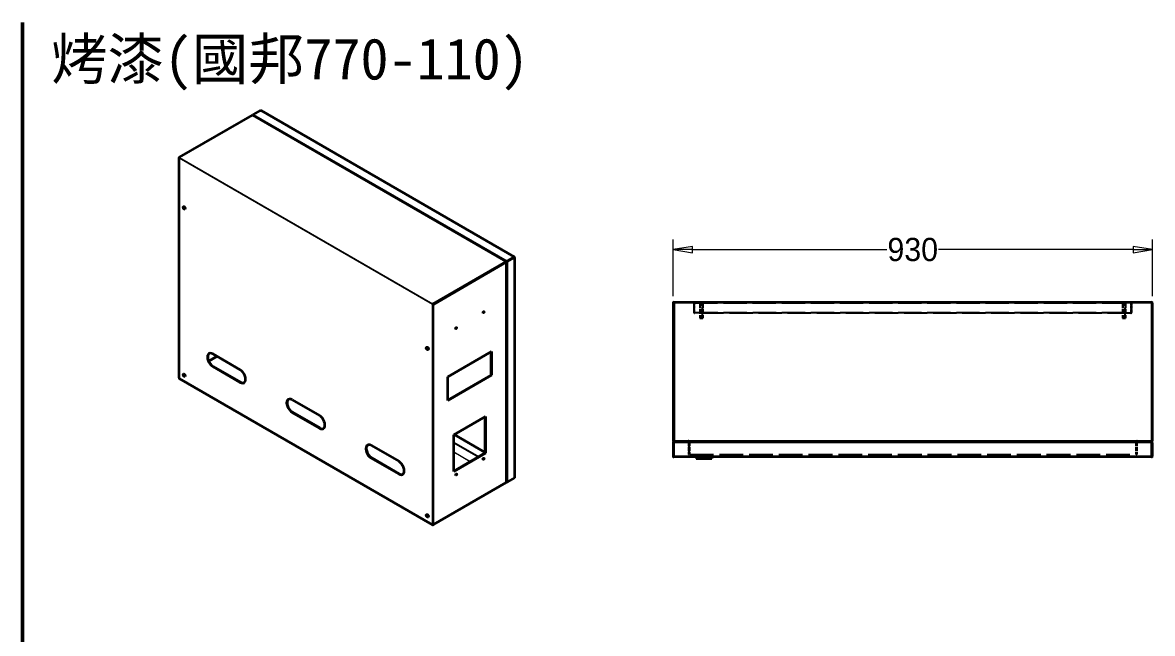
# Model space of a CAD drawing. Header units: millimetres. Extents: x 150 to 4305, y 150 to 3000.
# Drawn here: x 150 to 2342, y 1815 to 3000 of the extents above; entities that cross this region are included whole.
import ezdxf

# ---------------------------------------------------------------- set-up
doc = ezdxf.new("R2010")
doc.units = ezdxf.units.MM
doc.header["$LTSCALE"] = 15
doc.linetypes.add('DASHED', pattern=[0.2067, 0.1654, -0.0413])
for name, color, linetype, lineweight in [('可見 (ISO)', 7, 'Continuous', 35), ('圖框 (ISO)', 7, 'Continuous', 50), ('標註 (ISO)', 7, 'Continuous', 20), ('窄部可見 (ISO)', 7, 'Continuous', 15), ('隱藏 (ISO)', 7, 'DASHED', 25)]:
    doc.layers.add(name, color=color, linetype=linetype, lineweight=lineweight)
doc.styles.get("Standard").update_dxf_attribs({"font": ''})
doc.styles.add('註記文字 (JIS)', font='')
doc.styles.get('Standard').set_extended_font_data('PMingLiU')
doc.styles.get('註記文字 (JIS)').set_extended_font_data('PMingLiU')
doc.dimstyles.new('預設 (JIS)', dxfattribs={"dimscale": 15, "dimtxt": 3, "dimasz": 2.5, "dimexe": 1.3, "dimexo": 0.9, "dimgap": 0.3, "dimtad": 0, "dimtoh": 1, "dimrnd": 1e-08, "dimdsep": 46, "dimtxsty": '註記文字 (JIS)', "dimblk": 'Filled-1', "dimcen": 0.09, "dimdle": 10, "dimclrd": 256, "dimclre": 256, "dimclrt": 256, "dimadec": 0, "dimazin": 2, "dimtfac": 0.933333, "dimtmove": 0, "dimatfit": 3, "dimfxl": 0, "dimtolj": 1, "dimlwd": -1, "dimlwe": -1, "dimarcsym": 0})

# ---------------------------------------------------------------- blocks, each defined once
blk = doc.blocks.new('圖框 預設圖框')
at = {"layer": '圖框 (ISO)', "flags": 128}
blk.add_lwpolyline([(10, 10), (10, 200)], dxfattribs=at)
blk = doc.blocks.new('Filled-1')
at = {"color": 0}
for p, q in [((0, 0), (-1, 0.16)), ((-1, 0.16), (-1, -0.16)), ((-1, 0), (0, 0)), ((-1, -0.16), (0, 0))]:
    blk.add_line(p, q, dxfattribs=at)
at = {"color": 0, "flags": 128}
blk.add_lwpolyline([(-1, -0.16), (0, 0)], dxfattribs=at)
at = {"color": 0}
blk.add_solid([(-1, -0.16), (0, 0), (-1, 0.16), (-1, -0.16)], dxfattribs=at)
blk = doc.blocks.new('*D23')
at = {"layer": 'Defpoints', "color": 0}
for p in [(2342.1, 2559.7), (1412.1, 2456), (2342.1, 2456)]:
    blk.add_point(p, dxfattribs=at)
at = {"layer": '標註 (ISO)'}
for p, q in [((1412.1, 2469.5), (1412.1, 2579.2)), ((2342.1, 2469.5), (2342.1, 2579.2)), ((1449.6, 2559.7), (1827.1, 2559.7)), ((2304.6, 2559.7), (1927.1, 2559.7))]:
    blk.add_line(p, q, dxfattribs=at)
at = {"layer": '標註 (ISO)', "xscale": 37.5, "yscale": 37.5, "zscale": 37.5, "rotation": 180}
blk.add_blockref('Filled-1', (1412.1, 2559.7), dxfattribs=at)
at = {"layer": '標註 (ISO)', "xscale": 37.5, "yscale": 37.5, "zscale": 37.5}
blk.add_blockref('Filled-1', (2342.1, 2559.7), dxfattribs=at)
at = {"layer": '標註 (ISO)', "insert": (1877.1, 2559.7), "char_height": 45, "attachment_point": 5, "style": '註記文字 (JIS)'}
blk.add_mtext('\\A1;930', dxfattribs=at)

msp = doc.modelspace()

# ---------------------------------------------------------------- linework, layer by layer
at = {"layer": '可見 (ISO)'}
for p, q in [((598.142, 2821.694), (611.718, 2829.532)), ((611.718, 2829.532), (611.946, 2829.401)), ((612.583, 2829.464), (1103.987, 2545.752)), ((454.422, 2738.717), (595.808, 2820.347)), ((1087.966, 2536.63), (596.784, 2820.214)), ((597.094, 2820.035), (597.094, 2820.694)), ((598.142, 2821.694), (597.468, 2821.305)), ((597.505, 2819.979), (597.468, 2819.957)), ((597.468, 2819.957), (597.587, 2819.751)), ((597.662, 2819.707), (597.505, 2819.979)), ((453.375, 2737.545), (453.375, 2310.966)), ((454.422, 2738.717), (453.748, 2738.328)), ((453.748, 2738.328), (453.748, 2738.065)), ((454.136, 2738.104), (453.748, 2738.328)), ((454.012, 2737.913), (453.748, 2738.065)), ((454.65, 2738.586), (454.422, 2738.717)), ((454.422, 2738.421), (454.422, 2738.717)), ((1103.577, 2545.557), (1090.001, 2537.719)), ((1103.577, 2544.822), (1090.001, 2536.984)), ((1103.615, 2544.757), (1090.038, 2536.919)), ((1090.675, 2536.551), (1104.251, 2544.39)), ((1103.35, 2545.689), (1103.577, 2545.557)), ((1103.577, 2544.822), (1103.577, 2545.557)), ((1103.615, 2544.801), (1104.251, 2545.168)), ((1103.615, 2544.757), (1104.251, 2544.39)), ((1104.251, 2544.39), (1104.251, 2544.127)), ((1104.625, 2544.647), (1104.625, 2118.069)), ((1087.667, 2536.371), (946.281, 2454.742)), ((946.281, 2454.007), (1087.667, 2535.637)), ((946.319, 2453.942), (1087.705, 2535.572)), ((946.955, 2453.575), (1088.341, 2535.204)), ((1087.667, 2535.637), (1087.667, 2536.371)), ((1088.834, 2536.31), (1087.667, 2535.637)), ((1087.705, 2535.572), (1088.872, 2536.245)), ((1088.341, 2535.204), (1087.705, 2535.572)), ((1087.709, 2536.137), (1087.891, 2536.242)), ((1088.159, 2535.357), (1088.341, 2535.463)), ((1088.715, 2109.012), (1088.715, 2535.334)), ((1089.47, 2536.678), (1088.834, 2536.31)), ((1089.508, 2536.613), (1088.872, 2536.245)), ((1090.001, 2536.984), (1089.47, 2536.678)), ((1090.038, 2536.919), (1089.508, 2536.613)), ((1412.07, 2455.997), (1412.07, 2189.397)), ((1413.27, 2455.997), (1412.07, 2455.997)), ((1413.27, 2455.997), (1413.27, 2189.397)), ((1413.341, 2455.997), (1413.77, 2455.997)), ((1413.341, 2189.397), (1413.341, 2455.997)), ((1413.77, 2457.697), (2340.37, 2457.697)), ((1413.77, 2457.697), (1413.77, 2455.997)), ((2340.37, 2455.997), (2340.37, 2457.697)), ((2340.37, 2455.997), (2340.8, 2455.997)), ((2340.8, 2455.997), (2340.8, 2189.397)), ((2340.87, 2455.997), (2340.87, 2189.397)), ((2340.87, 2455.997), (2342.07, 2455.997)), ((2342.07, 2189.397), (2342.07, 2455.997)), ((945.788, 2453.68), (945.152, 2453.312)), ((946.281, 2454.742), (946.054, 2454.874)), ((946.054, 2454.139), (946.054, 2454.874)), ((946.054, 2454.139), (946.281, 2454.007)), ((946.281, 2454.007), (946.281, 2454.742)), ((946.319, 2453.942), (946.955, 2453.575)), ((946.319, 2453.68), (946.319, 2453.942)), ((946.319, 2453.68), (946.955, 2453.312)), ((946.955, 2453.312), (946.955, 2453.575)), ((935.555, 2370.484), (935.555, 2366.4)), ((511.051, 2343.573), (527.055, 2352.813)), ((511.082, 2343.504), (527.13, 2352.77)), ((519.138, 2357.384), (572.171, 2326.765)), ((975.222, 2312.987), (1060.075, 2361.977)), ((1059.438, 2316.416), (1059.438, 2361.609)), ((1060.075, 2361.977), (1060.075, 2316.049)), ((572.171, 2302.27), (519.138, 2332.889)), ((519.774, 2333.257), (572.807, 2302.638)), ((454.012, 2309.862), (945.416, 2026.15)), ((462.571, 2315.583), (464.934, 2316.947)), ((462.609, 2315.518), (464.972, 2316.882)), ((975.222, 2267.794), (1059.438, 2316.416)), ((1060.075, 2316.049), (975.222, 2267.059)), ((975.222, 2267.059), (975.222, 2312.987)), ((1060.075, 2316.049), (1059.438, 2316.416)), ((672.934, 2268.59), (725.967, 2237.971)), ((725.967, 2213.476), (672.934, 2244.095)), ((673.57, 2244.463), (726.603, 2213.844)), ((986.889, 2200.617), (1048.407, 2236.134)), ((1048.407, 2236.134), (1048.407, 2165.099)), ((1047.771, 2165.466), (1047.771, 2235.767)), ((986.889, 2129.581), (986.889, 2200.617)), ((987.525, 2200.984), (1047.771, 2166.201)), ((826.729, 2179.796), (879.762, 2149.177)), ((1412.07, 2189.397), (1413.27, 2189.397)), ((1412.07, 2184.997), (1412.07, 2159.397)), ((1413.27, 2159.397), (1413.27, 2184.997)), ((1413.341, 2159.397), (1413.341, 2184.997)), ((1413.77, 2188.541), (1413.77, 2187.697)), ((1413.77, 2187.697), (1414.619, 2187.697)), ((1413.841, 2186.697), (1413.77, 2186.697)), ((1413.77, 2186.68), (1413.77, 2186.697)), ((1413.841, 2186.697), (2340.3, 2186.697)), ((2339.522, 2187.697), (1414.619, 2187.697)), ((1442.07, 2187.197), (1443.27, 2187.197)), ((1442.07, 2187.197), (1442.07, 2186.697)), ((1443.27, 2186.697), (1443.27, 2187.197)), ((1444.119, 2187.197), (1444.119, 2186.697)), ((2310.022, 2187.197), (2310.022, 2186.697)), ((2312.07, 2187.197), (2310.87, 2187.197)), ((2310.87, 2187.197), (2310.87, 2186.697)), ((2312.07, 2187.197), (2312.07, 2186.697)), ((2339.522, 2187.697), (2340.37, 2187.697)), ((2340.37, 2186.697), (2340.3, 2186.697)), ((2340.37, 2188.541), (2340.37, 2187.697)), ((2340.37, 2186.68), (2340.37, 2186.697)), ((2340.8, 2184.997), (2340.8, 2159.397)), ((2340.87, 2189.397), (2342.07, 2189.397)), ((2340.87, 2159.397), (2340.87, 2184.997)), ((2342.07, 2159.397), (2342.07, 2184.997)), ((879.762, 2124.682), (826.729, 2155.301)), ((827.366, 2155.669), (880.399, 2125.05)), ((986.889, 2130.316), (1047.771, 2165.466)), ((1048.407, 2165.099), (986.889, 2129.581)), ((1048.407, 2165.099), (1047.771, 2165.466)), ((1413.27, 2159.397), (1412.07, 2159.397)), ((1413.77, 2159.397), (1413.341, 2159.397)), ((1413.77, 2159.397), (1413.77, 2157.697)), ((2340.37, 2157.697), (1413.77, 2157.697)), ((1457.07, 2157.697), (1457.07, 2154.697)), ((1457.07, 2154.697), (1487.07, 2154.697)), ((1487.07, 2157.697), (1487.07, 2154.697)), ((2340.8, 2159.397), (2340.37, 2159.397)), ((2340.37, 2157.697), (2340.37, 2159.397)), ((2340.87, 2159.397), (2342.07, 2159.397)), ((1088.341, 2108.1), (946.955, 2026.471)), ((1088.872, 2109.753), (1088.715, 2110.025)), ((1088.715, 2109.938), (1088.834, 2109.732)), ((1089.286, 2109.04), (1088.715, 2109.369)), ((1088.872, 2109.753), (1088.834, 2109.732)), ((1090.001, 2109.058), (1090.675, 2109.447)), ((1104.251, 2117.285), (1090.675, 2109.447)), ((1104.251, 2117.548), (1104.251, 2117.285)), ((946.054, 2026.518), (946.054, 2026.213)), ((946.054, 2026.213), (946.281, 2026.082)), ((946.281, 2026.53), (946.281, 2026.082)), ((946.281, 2026.082), (946.955, 2026.471)), ((946.698, 2026.619), (946.955, 2026.471)), ((946.955, 2026.471), (946.955, 2026.733))]:
    msp.add_line(p, q, dxfattribs=at)
for centre, radius, start, end in [((1413.77, 2455.997), 1.7, 90, 180), ((1413.77, 2455.997), 0.5, 90, 180), ((2340.37, 2455.997), 1.7, 0, 90), ((2340.37, 2455.997), 0.5, 0, 90), ((1413.77, 2184.997), 0.5, 147.803163, 180), ((2340.37, 2184.997), 0.5, 0, 32.196837), ((1413.77, 2159.397), 1.7, 180, 270), ((1413.77, 2159.397), 0.5, 180, 270), ((2340.37, 2159.397), 1.7, 270, 0), ((2340.37, 2159.397), 0.5, 270, 0)]:
    msp.add_arc(centre, radius, start, end, dxfattribs=at)
for centre, major_axis, start_param, end_param in [((611.946, 2828.36), (0.638, 1.104), 0, 0.78539816), ((454.65, 2737.545), (-1.275, 0), 5.49778714, 7.06858347), ((454.65, 2737.545), (0.638, 1.104), 0.78539816, 2.35619449), ((464.09, 2640.974), (-1.5, 2.598), 0.21375613, 2.92783652), ((1103.35, 2544.647), (0.638, 1.104), 5.49778714, 7.06858347), ((1103.35, 2544.647), (0.188, 0.325), 5.49778714, 6.03609266), ((1103.35, 2544.647), (0.375, 0), 0.24709265, 0.78539816), ((1103.35, 2544.647), (1.275, 0), 5.49778714, 7.06858347), ((946.054, 2453.833), (-0.638, -1.104), 3.92699082, 5.49778714), ((946.054, 2453.833), (1.275, 0), 3.92699082, 5.49778714), ((946.054, 2453.833), (0.188, 0.325), 0.78539816, 2.35619449), ((946.054, 2453.833), (0.375, 0), 3.92699082, 5.49778714), ((1043.528, 2438.585), (0.775, 1.343), 3.56460805, 5.86016991), ((990.495, 2407.966), (0.775, 1.343), 3.56460805, 5.86016991), ((936.083, 2368.468), (-1.5, 2.598), 0.21375613, 2.92783652), ((519.138, 2345.137), (-7.5, 12.99), 5.49778714, 8.6393798), ((519.774, 2345.504), (-7.5, 12.99), 0.04243915, 2.35619449), ((572.171, 2314.518), (7.5, -12.99), 5.49778714, 8.6393798), ((454.65, 2310.966), (-1.275, 0), 0, 0.78539816), ((454.65, 2310.966), (-0.638, -1.104), 5.49778714, 6.28318531), ((464.09, 2316.416), (-1.5, 2.598), 0.21375613, 2.92783652), ((572.807, 2314.885), (7.5, -12.99), 5.49778714, 6.24074616), ((673.57, 2256.71), (-7.5, 12.99), 0.04243915, 2.35619449), ((672.934, 2256.343), (-7.5, 12.99), 5.49778714, 8.6393798), ((725.967, 2225.724), (7.5, -12.99), 5.49778714, 8.6393798), ((726.603, 2226.091), (7.5, -12.99), 5.49778714, 6.24074616), ((827.366, 2167.916), (-7.5, 12.99), 0.04243915, 2.35619449), ((826.729, 2167.549), (-7.5, 12.99), 5.49778714, 8.6393798), ((879.762, 2136.93), (7.5, -12.99), 5.49778714, 8.6393798), ((1043.528, 2154.444), (0.775, 1.343), 3.56460805, 5.86016991), ((880.399, 2137.297), (7.5, -12.99), 5.49778714, 6.24074616), ((990.495, 2123.825), (0.775, 1.343), 3.56460805, 5.86016991), ((1103.35, 2118.069), (1.275, 0), 5.49778714, 6.28318531), ((936.083, 2043.911), (-1.5, 2.598), 0.21375613, 2.92783652), ((946.054, 2027.254), (-0.638, -1.104), 5.49778714, 7.06858347), ((946.054, 2027.254), (-1.275, 0), 0.78539816, 2.35619449)]:
    msp.add_ellipse(centre, major_axis=major_axis, ratio=0.57735027, start_param=start_param, end_param=end_param, dxfattribs=at)
for centre, major_axis in [((463.453, 2640.606), (1.5, -2.598)), ((1044.165, 2438.217), (-0.775, -1.343)), ((991.132, 2407.599), (-0.775, -1.343)), ((935.447, 2368.1), (1.5, -2.598)), ((463.453, 2316.049), (1.5, -2.598)), ((1044.165, 2154.076), (-0.775, -1.343)), ((991.132, 2123.458), (-0.775, -1.343)), ((935.447, 2043.543), (1.5, -2.598))]:
    msp.add_ellipse(centre, major_axis=major_axis, ratio=0.57735027, dxfattribs=at)
for points in [[(595.808, 2820.347), (596.157, 2820.418), (596.501, 2820.368), (596.782, 2820.209)], [(1413.27, 2189.397), (1413.27, 2189.207), (1413.395, 2189.03), (1413.564, 2188.947)], [(1441.57, 2187.697), (1441.832, 2187.697), (1442.07, 2187.459), (1442.07, 2187.197)], [(1442.419, 2187.697), (1442.985, 2187.697), (1443.552, 2187.459), (1444.119, 2187.197)], [(1443.27, 2187.197), (1443.27, 2187.32), (1443.256, 2187.442), (1443.228, 2187.562)], [(2311.722, 2187.697), (2311.155, 2187.697), (2310.588, 2187.459), (2310.022, 2187.197)], [(2310.91, 2187.563), (2310.884, 2187.443), (2310.87, 2187.32), (2310.87, 2187.197)], [(2312.57, 2187.697), (2312.308, 2187.697), (2312.07, 2187.459), (2312.07, 2187.197)], [(2340.87, 2189.397), (2340.87, 2189.207), (2340.745, 2189.03), (2340.576, 2188.947)]]:
    msp.add_open_spline(points, degree=3, dxfattribs=at)
for points, knots in [([(597.468, 2821.305), (597.114, 2821.1), (597, 2820.693), (597.191, 2820.315), (597.254, 2820.188), (597.349, 2820.066), (597.468, 2819.957)], [-3.14159265, -3.14159265, -3.14159265, -3.14159265, -1.96492725, -1.96492725, -1.96492725, -1.57079633, -1.57079633, -1.57079633, -1.57079633]), ([(597.505, 2819.979), (597.401, 2820.447), (597.529, 2821.034), (597.816, 2821.402), (597.912, 2821.526), (598.023, 2821.625), (598.142, 2821.694)], [1.57079633, 1.57079633, 1.57079633, 1.57079633, 2.74746173, 2.74746173, 2.74746173, 3.14159265, 3.14159265, 3.14159265, 3.14159265]), ([(1087.891, 2536.242), (1088.061, 2536.554), (1088, 2536.721), (1087.841, 2536.588), (1087.789, 2536.544), (1087.728, 2536.471), (1087.667, 2536.371)], [0, 0, 0, 0, 1.18290991, 1.18290991, 1.18290991, 1.57079633, 1.57079633, 1.57079633, 1.57079633]), ([(1087.76, 2536.273), (1087.76, 2536.273), (1087.754, 2536.264), (1087.737, 2536.225), (1087.726, 2536.195), (1087.703, 2536.117), (1087.691, 2536.069), (1087.673, 2535.959), (1087.667, 2535.895), (1087.667, 2535.829)], [0.110190854, 0.110190854, 0.110190854, 0.110190854, 0.137468668, 0.137468668, 0.164853017, 0.164853017, 0.192237366, 0.192237366, 0.220378908, 0.220378908, 0.220378908, 0.220378908]), ([(1087.871, 2535.476), (1087.928, 2535.443), (1087.986, 2535.416), (1088.09, 2535.376), (1088.138, 2535.362), (1088.216, 2535.343), (1088.248, 2535.338), (1088.291, 2535.334), (1088.302, 2535.334), (1088.302, 2535.334), (1088.302, 2535.334), (1088.302, 2535.334)], [0, 0, 0, 0, 0.027954987, 0.027954987, 0.055314603, 0.055314603, 0.082700013, 0.082700013, 0.110084317, 0.110084317, 0.110190854, 0.110190854, 0.110190854, 0.110190854]), ([(1088.341, 2535.204), (1088.697, 2535.213), (1088.81, 2535.349), (1088.615, 2535.42), (1088.551, 2535.444), (1088.458, 2535.46), (1088.341, 2535.463)], [0, 0, 0, 0, 1.18290991, 1.18290991, 1.18290991, 1.57079633, 1.57079633, 1.57079633, 1.57079633]), ([(1090.001, 2537.719), (1089.647, 2537.515), (1089.237, 2537.091), (1089.005, 2536.691), (1088.927, 2536.557), (1088.869, 2536.427), (1088.834, 2536.31)], [-3.14159265, -3.14159265, -3.14159265, -3.14159265, -1.96492725, -1.96492725, -1.96492725, -1.57079633, -1.57079633, -1.57079633, -1.57079633]), ([(1088.872, 2536.245), (1089.225, 2536.161), (1089.797, 2536.212), (1090.259, 2536.368), (1090.414, 2536.42), (1090.556, 2536.483), (1090.675, 2536.551)], [1.57079633, 1.57079633, 1.57079633, 1.57079633, 2.74746173, 2.74746173, 2.74746173, 3.14159265, 3.14159265, 3.14159265, 3.14159265]), ([(1412.07, 2189.397), (1412.07, 2188.727), (1412.507, 2188.077), (1413.127, 2187.824), (1413.331, 2187.74), (1413.55, 2187.697), (1413.77, 2187.697)], [0, 0, 0, 0, 1.18290991, 1.18290991, 1.18290991, 1.57079633, 1.57079633, 1.57079633, 1.57079633]), ([(1413.77, 2186.697), (1413.103, 2186.697), (1412.457, 2186.266), (1412.201, 2185.65), (1412.115, 2185.444), (1412.07, 2185.221), (1412.07, 2184.997)], [1.57079633, 1.57079633, 1.57079633, 1.57079633, 2.74746173, 2.74746173, 2.74746173, 3.14159265, 3.14159265, 3.14159265, 3.14159265]), ([(1414.619, 2187.697), (1414.298, 2187.697), (1413.977, 2188.134), (1413.657, 2188.754), (1413.551, 2188.958), (1413.446, 2189.177), (1413.341, 2189.397)], [0, 0, 0, 0, 1.18290991, 1.18290991, 1.18290991, 1.57079633, 1.57079633, 1.57079633, 1.57079633]), ([(1413.341, 2184.997), (1413.341, 2185.664), (1413.468, 2186.311), (1413.649, 2186.567), (1413.71, 2186.653), (1413.775, 2186.697), (1413.841, 2186.697)], [-3.14159265, -3.14159265, -3.14159265, -3.14159265, -1.96492725, -1.96492725, -1.96492725, -1.57079633, -1.57079633, -1.57079633, -1.57079633]), ([(2340.8, 2189.397), (2340.479, 2188.727), (2340.158, 2188.077), (2339.837, 2187.824), (2339.732, 2187.74), (2339.627, 2187.697), (2339.522, 2187.697)], [0, 0, 0, 0, 1.18290991, 1.18290991, 1.18290991, 1.57079633, 1.57079633, 1.57079633, 1.57079633]), ([(2340.3, 2186.697), (2340.496, 2186.697), (2340.686, 2186.266), (2340.761, 2185.65), (2340.786, 2185.444), (2340.8, 2185.221), (2340.8, 2184.997)], [1.57079633, 1.57079633, 1.57079633, 1.57079633, 2.74746173, 2.74746173, 2.74746173, 3.14159265, 3.14159265, 3.14159265, 3.14159265]), ([(2340.37, 2187.697), (2341.041, 2187.697), (2341.69, 2188.134), (2341.944, 2188.754), (2342.027, 2188.958), (2342.07, 2189.177), (2342.07, 2189.397)], [0, 0, 0, 0, 1.18290991, 1.18290991, 1.18290991, 1.57079633, 1.57079633, 1.57079633, 1.57079633]), ([(2342.07, 2184.997), (2342.07, 2185.664), (2341.639, 2186.311), (2341.023, 2186.567), (2340.817, 2186.653), (2340.594, 2186.697), (2340.37, 2186.697)], [-3.14159265, -3.14159265, -3.14159265, -3.14159265, -1.96492725, -1.96492725, -1.96492725, -1.57079633, -1.57079633, -1.57079633, -1.57079633]), ([(1088.71, 2109.011), (1088.711, 2108.848), (1088.681, 2108.685), (1088.615, 2108.529), (1088.551, 2108.376), (1088.458, 2108.232), (1088.341, 2108.1)], [0.785398163, 0.785398163, 0.785398163, 0.785398163, 1.182909907, 1.182909907, 1.182909907, 1.570796327, 1.570796327, 1.570796327, 1.570796327]), ([(1088.834, 2109.732), (1088.938, 2109.263), (1089.268, 2108.941), (1089.634, 2108.95), (1089.757, 2108.953), (1089.882, 2108.99), (1090.001, 2109.058)], [1.57079633, 1.57079633, 1.57079633, 1.57079633, 2.74746173, 2.74746173, 2.74746173, 3.14159265, 3.14159265, 3.14159265, 3.14159265]), ([(1090.675, 2109.447), (1090.321, 2109.243), (1089.749, 2109.255), (1089.287, 2109.476), (1089.132, 2109.55), (1088.99, 2109.645), (1088.872, 2109.753)], [-3.14159265, -3.14159265, -3.14159265, -3.14159265, -1.96492725, -1.96492725, -1.96492725, -1.57079633, -1.57079633, -1.57079633, -1.57079633])]:
    msp.add_open_spline(points, degree=3, knots=knots, dxfattribs=at)
at = {"layer": '窄部可見 (ISO)'}
for p, q in [((1103.35, 2545.689), (611.946, 2829.401)), ((1087.667, 2536.371), (595.808, 2820.347)), ((597.468, 2821.305), (597.675, 2821.185)), ((597.468, 2819.957), (597.468, 2819.82)), ((1088.834, 2536.31), (597.505, 2819.979)), ((598.142, 2821.694), (1090.001, 2537.719)), ((453.748, 2737.024), (453.748, 2310.446)), ((945.152, 2453.312), (453.748, 2737.024)), ((454.65, 2738.586), (946.054, 2454.874)), ((1103.615, 2544.801), (1103.577, 2544.822)), ((1103.615, 2544.757), (1103.615, 2544.801)), ((1104.251, 2117.548), (1104.251, 2544.127)), ((1088.341, 2108.1), (1088.341, 2535.204)), ((1088.872, 2109.753), (1088.872, 2536.245)), ((1090.001, 2537.719), (1090.001, 2536.984)), ((1090.038, 2536.919), (1090.675, 2536.551)), ((1090.675, 2536.551), (1090.675, 2109.447)), ((945.152, 2026.733), (945.152, 2453.312)), ((946.955, 2453.312), (946.955, 2026.733)), ((935.182, 2366.771), (935.182, 2370.684)), ((519.138, 2332.889), (519.774, 2333.257)), ((453.748, 2310.446), (945.152, 2026.733)), ((572.171, 2302.27), (572.807, 2302.638)), ((672.934, 2244.095), (673.57, 2244.463)), ((725.967, 2213.476), (726.603, 2213.844)), ((986.889, 2186.348), (1035.414, 2158.332)), ((1033.611, 2157.291), (986.889, 2184.266)), ((826.729, 2155.301), (827.366, 2155.669)), ((986.889, 2167.242), (1018.868, 2148.779)), ((1018.338, 2148.473), (986.889, 2166.63)), ((1043.126, 2153.88), (1043.878, 2153.446)), ((879.762, 2124.682), (880.399, 2125.05)), ((1088.715, 2109.801), (1088.834, 2109.732)), ((1090.001, 2109.298), (1090.001, 2109.058))]:
    msp.add_line(p, q, dxfattribs=at)
at = {"layer": '隱藏 (ISO)', "ltscale": 18.678438}
for p, q in [((2340.37, 2456.497), (1413.77, 2456.497)), ((1413.77, 2158.897), (2340.37, 2158.897))]:
    msp.add_line(p, q, dxfattribs=at)
at = {"layer": '隱藏 (ISO)', "ltscale": 0.152276}
for p, q in [((1428.07, 2456.497), (1428.07, 2457.697)), ((1436.07, 2456.497), (1436.07, 2457.697)), ((1453.27, 2456.397), (1452.07, 2456.397)), ((1517.07, 2457.697), (1517.07, 2456.497)), ((1657.07, 2457.697), (1657.07, 2456.497)), ((1807.07, 2457.697), (1807.07, 2456.497)), ((1947.07, 2457.697), (1947.07, 2456.497)), ((2097.07, 2457.697), (2097.07, 2456.497)), ((2237.07, 2457.697), (2237.07, 2456.497)), ((2300.87, 2456.397), (2302.07, 2456.397)), ((2318.07, 2456.497), (2318.07, 2457.697)), ((2326.07, 2456.497), (2326.07, 2457.697)), ((1453.27, 2438.197), (1452.07, 2438.197)), ((1463.07, 2436.497), (1463.07, 2437.697)), ((1471.07, 2436.497), (1471.07, 2437.697)), ((2283.07, 2436.497), (2283.07, 2437.697)), ((2291.07, 2436.497), (2291.07, 2437.697)), ((2300.87, 2438.197), (2302.07, 2438.197)), ((1412.07, 2402.697), (1413.27, 2402.697)), ((2342.07, 2390.197), (2340.87, 2390.197)), ((2340.87, 2389.764), (2342.07, 2389.764)), ((1412.07, 2380.697), (1413.27, 2380.697)), ((1413.27, 2375.197), (1412.07, 2375.197)), ((1413.27, 2374.764), (1412.07, 2374.764)), ((1413.27, 2370.63), (1412.07, 2370.63)), ((1412.07, 2370.197), (1413.27, 2370.197)), ((2340.87, 2385.63), (2342.07, 2385.63)), ((2340.87, 2385.197), (2342.07, 2385.197)), ((2342.07, 2377.697), (2340.87, 2377.697)), ((2342.07, 2286.397), (2340.87, 2286.397)), ((1413.27, 2275.197), (1412.07, 2275.197)), ((1413.27, 2274.764), (1412.07, 2274.764)), ((1413.27, 2270.63), (1412.07, 2270.63)), ((1412.07, 2270.197), (1413.27, 2270.197)), ((1412.07, 2264.697), (1413.27, 2264.697)), ((2342.07, 2267.697), (2340.87, 2267.697)), ((2342.07, 2267.197), (2340.87, 2267.197)), ((2342.07, 2260.197), (2340.87, 2260.197)), ((2340.87, 2259.764), (2342.07, 2259.764)), ((1412.07, 2242.697), (1413.27, 2242.697)), ((2340.87, 2255.63), (2342.07, 2255.63)), ((2340.87, 2255.197), (2342.07, 2255.197)), ((1413.77, 2188.897), (1414.619, 2188.897)), ((1413.841, 2185.497), (1413.841, 2186.697)), ((1437.07, 2185.497), (1437.07, 2186.697)), ((1437.141, 2185.497), (1437.141, 2186.697)), ((2317, 2185.497), (2317, 2186.697)), ((2317.07, 2185.497), (2317.07, 2186.697)), ((2340.37, 2188.897), (2339.522, 2188.897)), ((2340.3, 2185.497), (2340.3, 2186.697)), ((1442.07, 2162.697), (1443.27, 2162.697)), ((2312.07, 2162.697), (2310.87, 2162.697))]:
    msp.add_line(p, q, dxfattribs=at)
at = {"layer": '隱藏 (ISO)', "ltscale": 2.310932}
for p, q in [((1452.07, 2456.397), (1452.07, 2438.197)), ((1453.27, 2438.197), (1453.27, 2456.397)), ((1453.341, 2438.197), (1453.341, 2456.397)), ((2300.8, 2456.397), (2300.8, 2438.197)), ((2300.87, 2438.197), (2300.87, 2456.397)), ((2302.07, 2438.197), (2302.07, 2456.397))]:
    msp.add_line(p, q, dxfattribs=at)
at = {"layer": '隱藏 (ISO)', "ltscale": 18.221977}
msp.add_line((1453.341, 2456.397), (2300.8, 2456.397), dxfattribs=at)
at = {"layer": '隱藏 (ISO)', "ltscale": 3.809293}
for p, q in [((1464.07, 2456.497), (1464.07, 2426.497)), ((1464.669, 2456.497), (1464.669, 2426.497)), ((1469.471, 2426.497), (1469.471, 2456.497)), ((1470.07, 2456.497), (1470.07, 2426.497)), ((2284.07, 2456.497), (2284.07, 2426.497)), ((2284.669, 2456.497), (2284.669, 2426.497)), ((2289.471, 2426.497), (2289.471, 2456.497)), ((2290.07, 2456.497), (2290.07, 2426.497))]:
    msp.add_line(p, q, dxfattribs=at)
at = {"layer": '隱藏 (ISO)', "ltscale": 0.054411}
for p, q in [((1453.77, 2438.197), (1453.341, 2438.197)), ((2300.8, 2438.197), (2300.37, 2438.197))]:
    msp.add_line(p, q, dxfattribs=at)
at = {"layer": '隱藏 (ISO)', "ltscale": 0.338981}
for p, q in [((1453.77, 2438.197), (1453.77, 2436.497)), ((2300.37, 2436.497), (2300.37, 2438.197))]:
    msp.add_line(p, q, dxfattribs=at)
at = {"layer": '隱藏 (ISO)', "ltscale": 18.203516}
for p, q in [((1453.77, 2437.697), (2300.37, 2437.697)), ((2300.37, 2436.497), (1453.77, 2436.497))]:
    msp.add_line(p, q, dxfattribs=at)
at = {"layer": '隱藏 (ISO)', "ltscale": 1.196656}
for p, q in [((1464.07, 2426.497), (1470.07, 2426.497)), ((2284.07, 2426.497), (2290.07, 2426.497))]:
    msp.add_line(p, q, dxfattribs=at)
at = {"layer": '隱藏 (ISO)', "ltscale": 0.039706}
for p, q in [((1413.77, 2188.897), (1413.77, 2188.584)), ((1414.619, 2188.897), (1414.619, 2188.584)), ((2339.522, 2188.897), (2339.522, 2188.584)), ((2340.37, 2188.897), (2340.37, 2188.584))]:
    msp.add_line(p, q, dxfattribs=at)
at = {"layer": '隱藏 (ISO)', "ltscale": 0.005306}
for p, q in [((1413.77, 2188.584), (1413.77, 2188.541)), ((2340.37, 2188.584), (2340.37, 2188.541))]:
    msp.add_line(p, q, dxfattribs=at)
at = {"layer": '隱藏 (ISO)', "ltscale": 0.150106}
for p, q in [((1413.77, 2185.497), (1413.77, 2186.68)), ((2340.37, 2185.497), (2340.37, 2186.68))]:
    msp.add_line(p, q, dxfattribs=at)
at = {"layer": '隱藏 (ISO)', "ltscale": 0.012598}
for p, q in [((1413.77, 2185.497), (1413.841, 2185.497)), ((2340.37, 2185.497), (2340.3, 2185.497))]:
    msp.add_line(p, q, dxfattribs=at)
at = {"layer": '隱藏 (ISO)', "ltscale": 18.675589}
msp.add_line((2340.3, 2185.497), (1413.841, 2185.497), dxfattribs=at)
at = {"layer": '隱藏 (ISO)', "ltscale": 18.64423}
msp.add_line((1414.619, 2188.897), (2339.522, 2188.897), dxfattribs=at)
at = {"layer": '隱藏 (ISO)', "ltscale": 0.11247}
for p, q in [((1414.619, 2188.584), (1414.619, 2187.697)), ((2339.522, 2188.584), (2339.522, 2187.697))]:
    msp.add_line(p, q, dxfattribs=at)
at = {"layer": '隱藏 (ISO)', "ltscale": 0.078341}
for p, q in [((1441.57, 2188.28), (1441.57, 2188.897)), ((1442.419, 2188.897), (1442.419, 2188.28)), ((2311.722, 2188.28), (2311.722, 2188.897)), ((2312.57, 2188.897), (2312.57, 2188.28))]:
    msp.add_line(p, q, dxfattribs=at)
at = {"layer": '隱藏 (ISO)', "ltscale": 0.073834}
for p, q in [((1441.57, 2187.697), (1441.57, 2188.28)), ((1442.419, 2188.28), (1442.419, 2187.697)), ((2311.722, 2187.697), (2311.722, 2188.28)), ((2312.57, 2188.28), (2312.57, 2187.697))]:
    msp.add_line(p, q, dxfattribs=at)
at = {"layer": '隱藏 (ISO)', "ltscale": 3.047415}
for p, q in [((1442.07, 2186.697), (1442.07, 2162.697)), ((1443.27, 2162.697), (1443.27, 2186.697)), ((1444.119, 2186.697), (1444.119, 2162.697)), ((2310.022, 2186.697), (2310.022, 2162.697)), ((2310.87, 2186.697), (2310.87, 2162.697)), ((2312.07, 2186.697), (2312.07, 2162.697))]:
    msp.add_line(p, q, dxfattribs=at)
at = {"layer": '隱藏 (ISO)', "ltscale": 18.618567}
msp.add_line((1444.119, 2162.697), (2310.022, 2162.697), dxfattribs=at)
at = {"layer": '隱藏 (ISO)', "ltscale": 0.338981}
for centre, start, end in [((1453.77, 2438.197), 180, 270), ((2300.37, 2438.197), 270, 0)]:
    msp.add_arc(centre, 1.7, start, end, dxfattribs=at)
at = {"layer": '隱藏 (ISO)', "ltscale": 0.09963}
for centre, start, end in [((1453.77, 2438.197), 180, 270), ((2300.37, 2438.197), 270, 0)]:
    msp.add_arc(centre, 0.5, start, end, dxfattribs=at)
at = {"layer": '隱藏 (ISO)', "ltscale": 0.121172}
for centre, start, end in [((1413.841, 2184.997), 90, 180), ((2340.3, 2184.997), 0, 90)]:
    msp.add_arc(centre, 0.5, start, end, dxfattribs=at)
at = {"layer": '隱藏 (ISO)', "ltscale": 0.083801}
for centre, start, end in [((1413.77, 2184.997), 90, 147.803163), ((2340.37, 2184.997), 32.196837, 90)]:
    msp.add_arc(centre, 0.5, start, end, dxfattribs=at)
at = {"layer": '隱藏 (ISO)', "ltscale": 0.189956}
for points in [[(1413.341, 2189.397), (1413.767, 2189.135), (1414.193, 2188.897), (1414.619, 2188.897)], [(2340.8, 2189.397), (2340.374, 2189.135), (2339.948, 2188.897), (2339.522, 2188.897)]]:
    msp.add_open_spline(points, degree=3, dxfattribs=at)
at = {"layer": '隱藏 (ISO)', "ltscale": 0.052141}
for points in [[(1413.564, 2188.947), (1413.628, 2188.915), (1413.698, 2188.897), (1413.77, 2188.897)], [(2340.576, 2188.947), (2340.512, 2188.915), (2340.442, 2188.897), (2340.37, 2188.897)]]:
    msp.add_open_spline(points, degree=3, dxfattribs=at)
at = {"layer": '隱藏 (ISO)', "ltscale": 0.345919}
msp.add_open_spline([(1443.228, 2187.562), (1443.104, 2188.093), (1442.72, 2188.564), (1442.213, 2188.771), (1442.01, 2188.854), (1441.79, 2188.897), (1441.57, 2188.897)], degree=3, knots=[0.21690955, 0.21690955, 0.21690955, 0.21690955, 1.18290991, 1.18290991, 1.18290991, 1.57079633, 1.57079633, 1.57079633, 1.57079633], dxfattribs=at)
at = {"layer": '隱藏 (ISO)', "ltscale": 0.401306}
for points in [[(1442.419, 2188.897), (1442.846, 2188.897), (1443.272, 2188.461), (1443.699, 2187.84), (1443.839, 2187.637), (1443.979, 2187.417), (1444.119, 2187.197)], [(2310.022, 2187.197), (2310.448, 2187.868), (2310.875, 2188.517), (2311.302, 2188.771), (2311.442, 2188.854), (2311.582, 2188.897), (2311.722, 2188.897)]]:
    msp.add_open_spline(points, degree=3, knots=[0, 0, 0, 0, 1.18290991, 1.18290991, 1.18290991, 1.57079633, 1.57079633, 1.57079633, 1.57079633], dxfattribs=at)
at = {"layer": '隱藏 (ISO)', "ltscale": 0.345801}
msp.add_open_spline([(2312.57, 2188.897), (2311.9, 2188.897), (2311.25, 2188.461), (2310.997, 2187.84), (2310.96, 2187.751), (2310.931, 2187.658), (2310.91, 2187.563)], degree=3, knots=[0, 0, 0, 0, 1.18290991, 1.18290991, 1.18290991, 1.35388677, 1.35388677, 1.35388677, 1.35388677], dxfattribs=at)

# ---------------------------------------------------------------- block references
at = {"xscale": 15, "yscale": 15, "zscale": 15}
msp.add_blockref('圖框 預設圖框', (0, 0), dxfattribs=at)

# ---------------------------------------------------------------- texts
at = {"insert": (669, 2919), "char_height": 80, "attachment_point": 5}
msp.add_mtext_dynamic_manual_height_columns('{\\fDFKai-SB|b0|i0|c136|p65;烤漆(國邦770-110)}', width=1473, gutter_width=1, heights=[0], dxfattribs=at)

# ---------------------------------------------------------------- dimensions: what is measured, and where the dimension line sits
at = {"layer": '標註 (ISO)'}
dim = msp.add_linear_dim(base=(2342.07, 2559.673), p1=(1412.07, 2455.997), p2=(2342.07, 2455.997), angle=180, dimstyle='預設 (JIS)', override={"dimgap": 0.3, "dimtoh": 0, "dimdec": 2, "dimtol": 0, "dimlim": 0, "dimtp": 0, "dimtm": 0, "dimtdec": 2, "dimtofl": 0, "dimatfit": 1}, dxfattribs=at)
dim.commit()
dim.dimension.update_dxf_attribs({"geometry": '*D23', "text_midpoint": (1877.07, 2559.673), "dimtype": 160})

doc.saveas('drawing.dxf')
